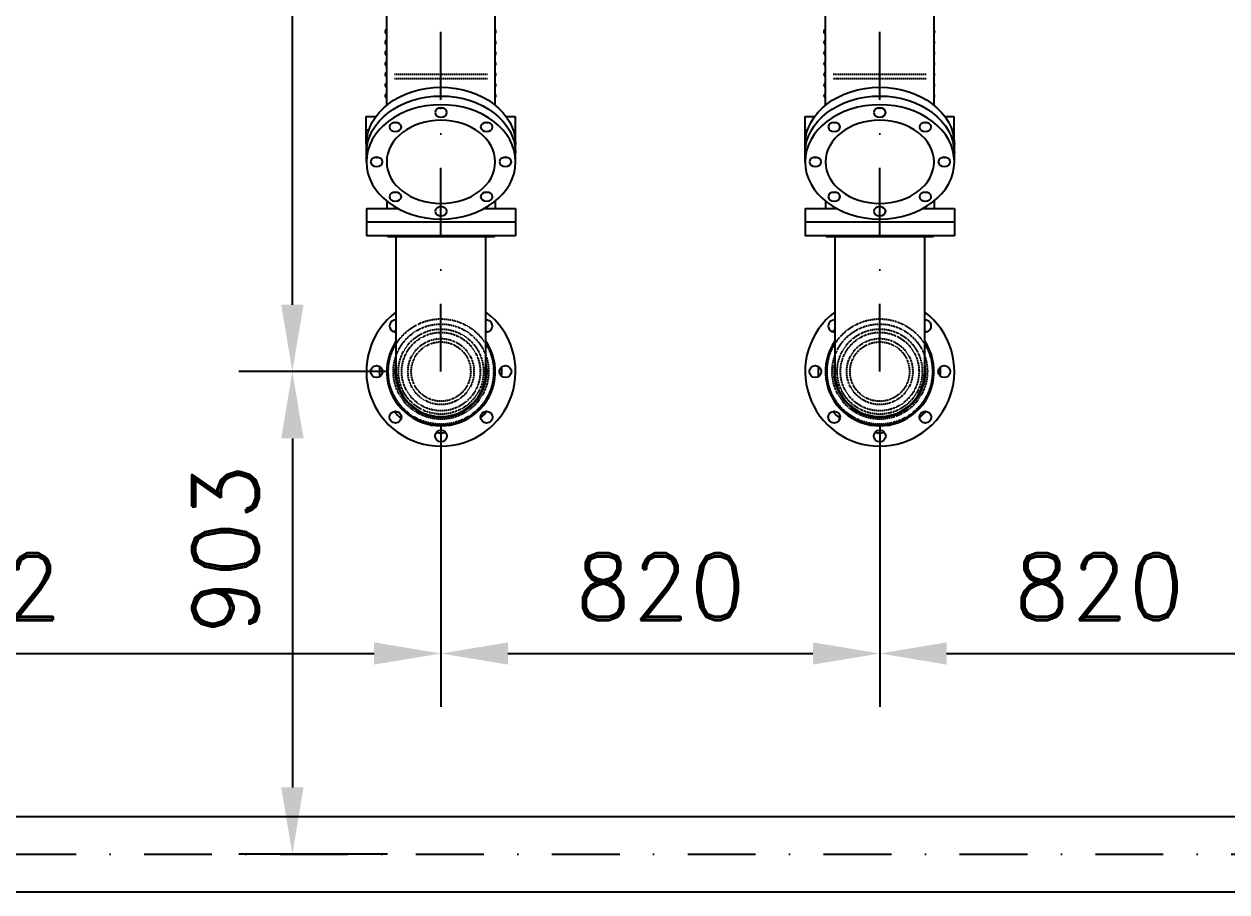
# Model space of a CAD drawing. Header units: millimetres. Extents: x -312439 to 477422, y -331570 to 212570.
# Drawn here: x 363282 to 365531, y 154862 to 156486 of the extents above; entities that cross this region are included whole.
import ezdxf

# ---------------------------------------------------------------- set-up
doc = ezdxf.new("R2010")
doc.units = ezdxf.units.MM
doc.linetypes.add('DASHDOT', pattern=[25.4, 12.7, -6.35, 0, -6.35])
doc.linetypes.add('DASHED', pattern=[0.75, 0.5, -0.25])
doc.styles.add('ROMAND', font='ROMAND.SHX')
doc.dimstyles.new('1-50 (MILIMETRO)', dxfattribs={"dimscale": 0, "dimtxt": 125, "dimasz": 125, "dimexe": 100, "dimexo": 100, "dimgap": 50, "dimtad": 0, "dimdec": 0, "dimzin": 0, "dimdsep": 46, "dimtxsty": 'ROMAND', "dimcen": -390, "dimclrd": 1, "dimclre": 1, "dimclrt": 3, "dimadec": 0, "dimazin": 0, "dimtfac": 1, "dimtdec": 0, "dimtix": 1, "dimtmove": 2, "dimatfit": 2, "dimfxl": 1, "dimtvp": 1, "dimtolj": 1, "dimtzin": 0, "dimarcsym": 0})

# ---------------------------------------------------------------- blocks, each defined once
blk = doc.blocks.new('*D135')
at = {"color": 1, "lineweight": -2, "transparency": 16777216}
for p, q in [((363969.7, 157770.2), (363683.6, 157770.2)), ((363783.6, 155960.6), (363783.6, 157645.2)), ((363961.5, 155835.6), (363683.6, 155835.6))]:
    blk.add_line(p, q, dxfattribs=at)
at = {"color": 1, "transparency": 16777216}
for points in [[(363762.8, 157645.2), (363804.5, 157645.2), (363783.6, 157770.2)], [(363762.8, 155960.6), (363804.5, 155960.6), (363783.6, 155835.6)]]:
    blk.add_solid(points, dxfattribs=at)
at = {"layer": 'Defpoints', "color": 0, "transparency": 16777216}
for p in [(363783.6, 157770.2), (364069.7, 157770.2), (364061.5, 155835.6)]:
    blk.add_point(p, dxfattribs=at)
at = {"color": 3, "transparency": 16777216, "insert": (363658.6, 156802.9), "char_height": 125, "attachment_point": 5, "rotation": 90, "style": 'ROMAND'}
blk.add_mtext('\\A1;1935', dxfattribs=at)
blk = doc.blocks.new('*D146')
at = {"color": 1, "lineweight": -2, "transparency": 16777216}
for p, q in [((364061.5, 155735.6), (364061.5, 155208.3)), ((361909.7, 155710.6), (361909.7, 155208.3)), ((362034.7, 155308.3), (363936.5, 155308.3))]:
    blk.add_line(p, q, dxfattribs=at)
at = {"color": 1, "transparency": 16777216}
for points in [[(362034.7, 155329.1), (362034.7, 155287.5), (361909.7, 155308.3)], [(363936.5, 155329.1), (363936.5, 155287.5), (364061.5, 155308.3)]]:
    blk.add_solid(points, dxfattribs=at)
at = {"layer": 'Defpoints', "color": 0, "transparency": 16777216}
for p in [(364061.5, 155835.6), (361909.7, 155810.6), (364061.5, 155308.3)]:
    blk.add_point(p, dxfattribs=at)
at = {"color": 3, "transparency": 16777216, "insert": (363137.4, 155433.3), "char_height": 125, "attachment_point": 5, "style": 'ROMAND'}
blk.add_mtext('\\A1;2152', dxfattribs=at)
blk = doc.blocks.new('*D147')
at = {"color": 1, "lineweight": -2, "transparency": 16777216}
for p, q in [((364061.5, 155735.6), (364061.5, 155208.3)), ((364881.8, 155735.6), (364881.8, 155208.3)), ((364186.5, 155308.3), (364756.8, 155308.3))]:
    blk.add_line(p, q, dxfattribs=at)
at = {"color": 1, "transparency": 16777216}
for points in [[(364186.5, 155329.1), (364186.5, 155287.5), (364061.5, 155308.3)], [(364756.8, 155329.1), (364756.8, 155287.5), (364881.8, 155308.3)]]:
    blk.add_solid(points, dxfattribs=at)
at = {"layer": 'Defpoints', "color": 0, "transparency": 16777216}
for p in [(364061.5, 155835.6), (364881.8, 155835.6), (364881.8, 155308.3)]:
    blk.add_point(p, dxfattribs=at)
at = {"color": 3, "transparency": 16777216, "insert": (364471.7, 155433.3), "char_height": 125, "attachment_point": 5, "style": 'ROMAND'}
blk.add_mtext('\\A1;820', dxfattribs=at)
blk = doc.blocks.new('*D148')
at = {"color": 1, "lineweight": -2, "transparency": 16777216}
for p, q in [((364881.8, 155735.6), (364881.8, 155208.3)), ((365702.2, 155735.6), (365702.2, 155208.3)), ((365006.8, 155308.3), (365577.2, 155308.3))]:
    blk.add_line(p, q, dxfattribs=at)
at = {"color": 1, "transparency": 16777216}
for points in [[(365006.8, 155329.1), (365006.8, 155287.5), (364881.8, 155308.3)], [(365577.2, 155329.1), (365577.2, 155287.5), (365702.2, 155308.3)]]:
    blk.add_solid(points, dxfattribs=at)
at = {"layer": 'Defpoints', "color": 0, "transparency": 16777216}
for p in [(364881.8, 155835.6), (365702.2, 155835.6), (365702.2, 155308.3)]:
    blk.add_point(p, dxfattribs=at)
at = {"color": 3, "transparency": 16777216, "insert": (365292, 155433.3), "char_height": 125, "attachment_point": 5, "style": 'ROMAND'}
blk.add_mtext('\\A1;820', dxfattribs=at)
blk = doc.blocks.new('*D156')
at = {"color": 1, "lineweight": -2, "transparency": 16777216}
for p, q in [((363961.5, 155835.6), (363683.6, 155835.6)), ((363783.6, 155710.6), (363783.6, 155057.9)), ((363961.5, 154932.9), (363683.6, 154932.9))]:
    blk.add_line(p, q, dxfattribs=at)
at = {"color": 1, "transparency": 16777216}
for points in [[(363762.8, 155710.6), (363804.5, 155710.6), (363783.6, 155835.6)], [(363762.8, 155057.9), (363804.5, 155057.9), (363783.6, 154932.9)]]:
    blk.add_solid(points, dxfattribs=at)
at = {"layer": 'Defpoints', "color": 0, "transparency": 16777216}
for p in [(364061.5, 155835.6), (363783.6, 154932.9), (364061.5, 154932.9)]:
    blk.add_point(p, dxfattribs=at)
at = {"color": 3, "transparency": 16777216, "insert": (363658.6, 155503.1), "char_height": 125, "attachment_point": 5, "rotation": 90, "style": 'ROMAND'}
blk.add_mtext('\\A1;903', dxfattribs=at)

msp = doc.modelspace()

# ---------------------------------------------------------------- linework, layer by layer
at = {"color": 6, "linetype": 'DASHDOT', "ltscale": 10}
for p, q in [((364061.477, 155835.562), (364061.477, 157608.322)), ((364881.842, 155835.562), (364881.842, 157608.322))]:
    msp.add_line(p, q, dxfattribs=at)
at = {"color": 5, "linetype": 'Continuous', "extrusion": (0, 1, 0)}
for p, q in [((363959.977, 156333.764), (363959.977, 156584.612)), ((364162.977, 156333.764), (364162.977, 156584.612)), ((364780.342, 156333.764), (364780.342, 156584.612)), ((364983.342, 156333.764), (364983.342, 156584.612)), ((363921.127, 156312.662), (363939.757, 156312.662)), ((363921.127, 156312.662), (363921.127, 156261.862)), ((364183.198, 156312.662), (364200.127, 156312.662)), ((364200.127, 156312.662), (364200.127, 156272.234)), ((364741.492, 156312.662), (364760.122, 156312.662)), ((364741.492, 156312.662), (364741.492, 156261.862)), ((365003.562, 156312.662), (365020.492, 156312.662)), ((365020.492, 156312.662), (365020.492, 156272.234)), ((363926.438, 156287.262), (363921.127, 156287.262)), ((364200.127, 156287.262), (364196.517, 156287.262)), ((364746.802, 156287.262), (364741.492, 156287.262)), ((365020.492, 156287.262), (365016.882, 156287.262)), ((363921.99, 156261.862), (363921.127, 156261.862)), ((363921.977, 156227.802), (363921.977, 156260.456)), ((364200.977, 156227.802), (364200.977, 156260.456)), ((364742.354, 156261.862), (364741.492, 156261.862)), ((364742.342, 156227.802), (364742.342, 156260.456)), ((365021.342, 156227.802), (365021.342, 156260.456)), ((363959.977, 156154.494), (363959.977, 156140.412)), ((364162.977, 156154.494), (364162.977, 156140.412)), ((364780.342, 156154.494), (364780.342, 156140.412)), ((364983.342, 156154.494), (364983.342, 156140.412)), ((363921.977, 156140.412), (363981.19, 156140.412)), ((363921.977, 156140.412), (363921.977, 156089.612)), ((364141.765, 156140.412), (364200.977, 156140.412)), ((364200.977, 156140.412), (364200.977, 156089.612)), ((364742.342, 156140.412), (364801.554, 156140.412)), ((364742.342, 156140.412), (364742.342, 156089.612)), ((364962.129, 156140.412), (365021.342, 156140.412)), ((365021.342, 156140.412), (365021.342, 156089.612)), ((364200.977, 156115.012), (363921.977, 156115.012)), ((365021.342, 156115.012), (364742.342, 156115.012)), ((364200.977, 156089.612), (363921.977, 156089.612)), ((363961.577, 156088.012), (363959.977, 156089.612)), ((363961.577, 156088.012), (364161.377, 156088.012)), ((363977.327, 156088.012), (363977.327, 155835.562)), ((364145.627, 155835.562), (364145.627, 156088.012)), ((364161.377, 156088.012), (364162.977, 156089.612)), ((365021.342, 156089.612), (364742.342, 156089.612)), ((364781.942, 156088.012), (364780.342, 156089.612)), ((364781.942, 156088.012), (364981.742, 156088.012)), ((364797.692, 156088.012), (364797.692, 155835.562)), ((364965.992, 155835.562), (364965.992, 156088.012)), ((364981.742, 156088.012), (364983.342, 156089.612)), ((358932.512, 155003.562), (366571.953, 155003.562)), ((358932.512, 154862.262), (366571.953, 154862.262))]:
    msp.add_line(p, q, dxfattribs=at)
at = {"color": 5, "linetype": 'DASHED', "extrusion": (0, 1, 0)}
for p, q in [((363974.539, 156391.638), (364148.416, 156391.638)), ((364148.416, 156383.372), (363974.539, 156383.372)), ((364794.904, 156391.638), (364968.78, 156391.638)), ((364968.78, 156383.372), (364794.904, 156383.372))]:
    msp.add_line(p, q, dxfattribs=at)
at = {"color": 6, "linetype": 'DASHDOT', "ltscale": 10, "extrusion": (0, 1, 0)}
msp.add_line((358932.512, 154932.912), (366571.953, 154932.912), dxfattribs=at)
at = {"color": 5, "linetype": 'DASHED'}
for centre, radius in [((364061.477, 155835.562), 98.507), ((364881.842, 155835.562), 98.507), ((364061.477, 155835.562), 89), ((364061.477, 155835.562), 79.583), ((364061.477, 155835.562), 73.395), ((364881.842, 155835.562), 89), ((364881.842, 155835.562), 79.583), ((364881.842, 155835.562), 73.395), ((364061.477, 155835.562), 61.717), ((364061.477, 155835.562), 55.529), ((364881.842, 155835.562), 61.717), ((364881.842, 155835.562), 55.529)]:
    msp.add_circle(centre, radius, dxfattribs=at)
at = {"color": 5, "linetype": 'Continuous'}
for centre in [(363940.977, 155835.562), (364181.977, 155835.562), (364761.342, 155835.562), (365002.342, 155835.562), (363976.271, 155750.356), (364146.684, 155750.356), (364796.636, 155750.356), (364967.048, 155750.356), (364061.477, 155715.062), (364881.842, 155715.062)]:
    msp.add_circle(centre, 11.1, dxfattribs=at)
for centre, radius, start, end in [((363962.121, 156471.165), 5.119, 114.750133, 245.249867), ((364159.134, 156471.165), 5.119, 318.654281, 41.345719), ((364782.485, 156471.165), 5.119, 114.750133, 245.249867), ((364979.499, 156471.165), 5.119, 318.654281, 41.345719), ((363962.121, 156451.285), 5, 115.382089, 244.617911), ((364159.134, 156451.285), 5, 320.233059, 39.766941), ((364782.485, 156451.285), 5, 115.382089, 244.617911), ((364979.499, 156451.285), 5, 320.233059, 39.766941), ((363962.121, 156431.285), 5, 115.382089, 244.617911), ((364159.134, 156431.285), 5, 320.233059, 39.766941), ((364782.485, 156431.285), 5, 115.382089, 244.617911), ((364979.499, 156431.285), 5, 320.233059, 39.766941), ((363962.121, 156411.285), 5, 115.382089, 244.617911), ((364159.134, 156411.285), 5, 320.233059, 39.766941), ((364782.485, 156411.285), 5, 115.382089, 244.617911), ((364979.499, 156411.285), 5, 320.233059, 39.766941), ((363962.121, 156391.285), 5, 115.382089, 244.617911), ((363962.121, 156371.285), 5, 115.382089, 244.617911), ((364159.134, 156391.285), 5, 320.233059, 39.766941), ((364782.485, 156391.285), 5, 115.382089, 244.617911), ((364782.485, 156371.285), 5, 115.382089, 244.617911), ((364979.499, 156391.285), 5, 320.233059, 39.766941), ((363962.121, 156351.285), 5, 115.382089, 244.617911), ((364159.134, 156371.285), 5, 320.233059, 39.766941), ((364159.134, 156351.285), 5, 320.233059, 39.766941), ((364782.485, 156351.285), 5, 115.382089, 244.617911), ((364979.499, 156371.285), 5, 320.233059, 39.766941), ((364979.499, 156351.285), 5, 320.233059, 39.766941), ((364061.477, 155835.562), 139.5, 127.10128, 52.89872), ((363976.271, 155920.768), 11.1, 84.538999, 275.460976), ((364146.684, 155920.768), 11.1, 264.538999, 95.460996), ((364881.842, 155835.562), 139.5, 127.10128, 52.89872), ((364796.636, 155920.768), 11.1, 84.538999, 275.460976), ((364967.048, 155920.768), 11.1, 264.538999, 95.460996), ((364060.627, 155835.562), 114.5, 136.678129, 139.456311), ((364060.627, 155835.562), 114.5, 40.373044, 42.067323), ((364880.992, 155835.562), 114.5, 136.678129, 139.456311), ((364880.992, 155835.562), 114.5, 40.373044, 42.067323), ((364061.477, 155835.562), 101.5, 146.002712, 33.997288), ((364061.477, 155835.562), 99.9, 147.388298, 32.611702), ((364881.842, 155835.562), 101.5, 146.002712, 33.997288), ((364881.842, 155835.562), 99.9, 147.388298, 32.611702), ((364060.627, 155835.562), 114.5, 175.185219, 184.814781), ((364061.477, 155835.562), 85.5, 169.804828, 10.195172), ((364061.477, 155835.562), 84.15, 180, 0), ((364060.627, 155835.562), 114.5, 355.753549, 4.246451), ((364880.992, 155835.562), 114.5, 175.185219, 184.814781), ((364881.842, 155835.562), 85.5, 169.804828, 10.195172), ((364881.842, 155835.562), 84.15, 180, 0), ((364880.992, 155835.562), 114.5, 355.753549, 4.246451), ((364060.627, 155835.562), 114.5, 220.543689, 230.030741), ((364060.627, 155835.562), 114.5, 310.941773, 319.626956), ((364880.992, 155835.562), 114.5, 220.543689, 230.030741), ((364880.992, 155835.562), 114.5, 310.941773, 319.626956), ((364060.627, 155835.562), 114.5, 265.84873, 274.959579), ((364880.992, 155835.562), 114.5, 265.84873, 274.959579)]:
    msp.add_arc(centre, radius, start, end, dxfattribs=at)
at = {"color": 5, "linetype": 'Continuous', "extrusion": (-5.74567e-63, 2.18953e-47, -1)}
for centre in [(364061.477, 156260.456), (364881.842, 156260.456), (364061.477, 156244.129), (364881.842, 156244.129)]:
    msp.add_ellipse(centre, major_axis=(-139.5, 0), ratio=0.76604444, start_param=0, end_param=3.14159265, dxfattribs=at)
for centre in [(364061.477, 156227.802), (364881.842, 156227.802)]:
    msp.add_ellipse(centre, major_axis=(-139.5, 0), ratio=0.76604444, dxfattribs=at)
at = {"color": 5, "linetype": 'Continuous', "extrusion": (0, 0, -1)}
for centre in [(364061.477, 156320.11), (364881.842, 156320.11), (363976.271, 156293.074), (364146.684, 156293.074), (364796.636, 156293.074), (364967.048, 156293.074), (363940.977, 156227.802), (364181.977, 156227.802), (364761.342, 156227.802), (365002.342, 156227.802), (363976.271, 156162.53), (364146.684, 156162.53), (364796.636, 156162.53), (364967.048, 156162.53), (364061.477, 156135.494), (364881.842, 156135.494)]:
    msp.add_ellipse(centre, major_axis=(-11.1, 0), ratio=0.76604444, dxfattribs=at)
for centre in [(364061.477, 156336.437), (364881.842, 156336.437), (363976.271, 156309.401), (364146.684, 156309.401), (364796.636, 156309.401), (364967.048, 156309.401), (363940.977, 156244.129), (364181.977, 156244.129), (364761.342, 156244.129), (365002.342, 156244.129), (363976.271, 156178.857), (364146.684, 156178.857), (364796.636, 156178.857), (364967.048, 156178.857), (364061.477, 156151.82), (364881.842, 156151.82)]:
    msp.add_ellipse(centre, major_axis=(-11.1, 0), ratio=0.76604444, start_param=4.42877682, end_param=4.99600114, dxfattribs=at)
at = {"color": 5, "linetype": 'Continuous', "extrusion": (9.86076e-32, -3.78136e-48, -1)}
for centre in [(364061.477, 156227.802), (364881.842, 156227.802)]:
    msp.add_ellipse(centre, major_axis=(101.5, 0), ratio=0.76604444, dxfattribs=at)

# ---------------------------------------------------------------- dimensions: what is measured, and where the dimension line sits
dim = msp.add_linear_dim(base=(363783.617, 157770.222), p1=(364061.477, 155835.562), p2=(364069.747, 157770.222), angle=90, dimstyle='1-50 (MILIMETRO)', override={"dimscale": 1})
dim.commit()
dim.dimension.update_dxf_attribs({"geometry": '*D135', "text_midpoint": (363658.617, 156802.892)})
dim = msp.add_linear_dim(base=(364061.477, 155308.315), p1=(361909.651, 155810.562), p2=(364061.477, 155835.562), dimstyle='1-50 (MILIMETRO)', override={"dimscale": 1})
dim.commit()
dim.dimension.update_dxf_attribs({"geometry": '*D146', "text_midpoint": (363137.437, 155433.315), "dimtype": 160})
dim = msp.add_linear_dim(base=(363783.617, 154932.912), p1=(364061.477, 155835.562), p2=(364061.477, 154932.912), angle=90, dimstyle='1-50 (MILIMETRO)', override={"dimscale": 1})
dim.commit()
dim.dimension.update_dxf_attribs({"geometry": '*D156', "text_midpoint": (363658.617, 155503.124), "dimtype": 160})
for base, p1, p2, picture, middle in [((364881.842, 155308.315), (364061.477, 155835.562), (364881.842, 155835.562), '*D147', (364471.66, 155433.315)), ((365702.206, 155308.315), (364881.842, 155835.562), (365702.206, 155835.562), '*D148', (365292.024, 155433.315))]:
    dim = msp.add_linear_dim(base=base, p1=p1, p2=p2, dimstyle='1-50 (MILIMETRO)', override={"dimscale": 1})
    dim.commit()
    dim.dimension.update_dxf_attribs({"geometry": picture, "text_midpoint": middle})

doc.saveas('drawing.dxf')
